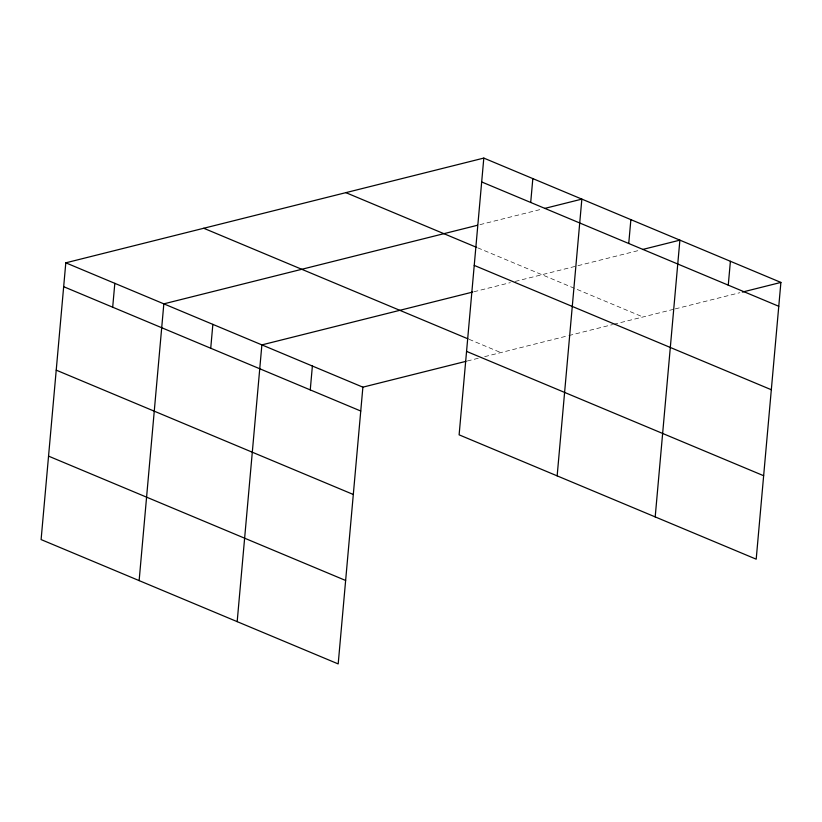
<?xml version="1.0" encoding="UTF-8"?>
<svg xmlns="http://www.w3.org/2000/svg" width="822" height="822" viewBox="0 0 822 822"><rect width="100%" height="100%" fill="white"/><g stroke="black" fill="none" stroke-linecap="round" stroke-linejoin="round"><path stroke-width="0.62" stroke-dasharray="4.11 3.08" d="M479.945 224.653L542.088 209.076M473.924 291.759L510.359 282.624M515.219 281.412L576.746 265.989M577.989 265.681L640.122 250.114M467.276 361.002L478.466 358.207M484.672 356.645L567.642 335.859M568.855 335.551L612.585 324.598M613.798 324.289L674.019 309.206M675.263 308.887L739.892 292.694M477.757 247.843L642.958 316.984M469.115 339.322L500.834 352.597"/><path stroke-width="1.23" d="M483.809 158.081L459.118 434.838L756.199 559.176L780.9 282.419L483.809 158.081L65.801 262.824L41.1 539.581L338.191 663.919L362.882 387.162L466.033 361.32M112.686 307.212L114.823 283.343M139.134 580.609L163.835 303.852L477.459 225.269M210.73 348.24L212.857 324.371M237.178 621.638L261.879 344.891L472.701 292.057M310.254 389.895L312.381 366.026M530.704 202.469L532.831 178.6M557.152 475.866L581.853 199.119L544.565 208.459M628.738 243.497L630.875 219.628M655.196 516.904L679.886 240.147L642.609 249.487M728.261 285.152L730.398 261.283M742.379 292.077L780.9 282.419M481.682 181.95L778.773 306.287M345.867 192.646L476.585 247.36M474.232 265.403L771.324 389.741M203.743 228.259L467.944 338.828M466.557 351.384L763.648 475.722M65.801 262.824L362.882 387.162M63.674 286.693L360.755 411.031M56.225 370.147L353.306 494.484M48.549 456.128L345.63 580.466"/></g></svg>
